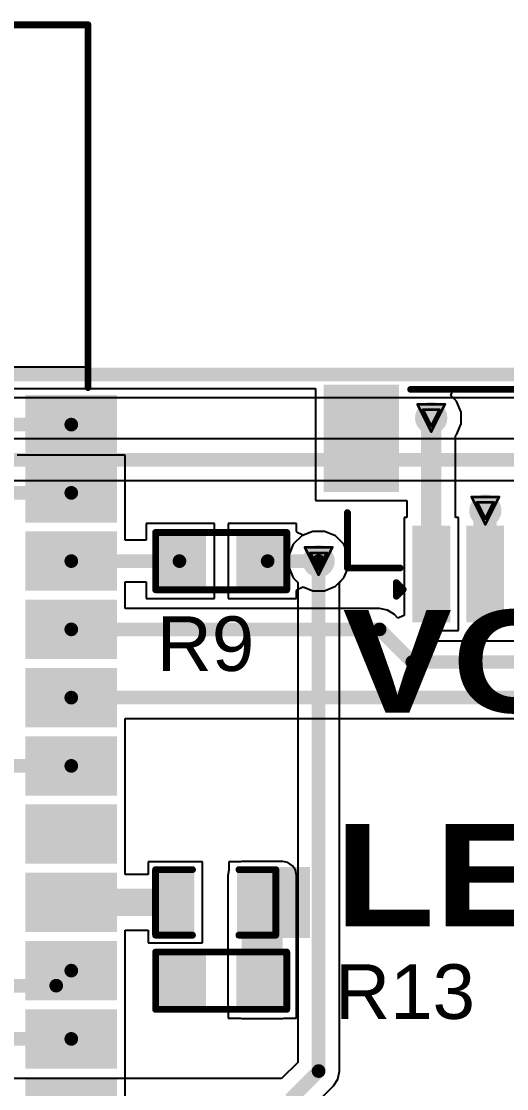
# Model space of a CAD drawing. Header units: inches. Extents: x -1 to 208, y -10 to 150.
# Drawn here: x 47.81 to 56.83, y 61.71 to 81.57 of the extents above; entities that cross this region are included whole.
import ezdxf

# ---------------------------------------------------------------- set-up
doc = ezdxf.new("R2010")
doc.units = ezdxf.units.IN
for name, color, linetype in [('Board Outline', 216, 'Continuous'), ('Bottom Layer', 5, 'Continuous'), ('Drill Drawing', 1, 'Continuous'), ('Keep-Out Layer', 6, 'Continuous'), ('Top Layer', 1, 'Continuous'), ('Top Overlay', 2, 'Continuous'), ('Top Paste', 8, 'Continuous'), ('Top Solder', 216, 'Continuous'), ('Via Holes', 16, 'Continuous')]:
    doc.layers.add(name, color=color, linetype=linetype)
doc.styles.add('Arial', font='', dxfattribs={"height": 0.2})
doc.styles.add('Arial Black_Bold', font='', dxfattribs={"height": 0.2})
doc.styles.get('Arial').set_extended_font_data('Arial')
doc.styles.get('Arial Black_Bold').set_extended_font_data('Arial Black', bold=True)

# ---------------------------------------------------------------- blocks, each defined once
blk = doc.blocks.new('ESP32_WROVER_E_N16R8_12')
at = {"layer": 'Top Layer'}
for points in [[(8, 11.88), (9.5, 11.88), (9.5, 10.98), (8, 10.98)], [(8, 10.61), (9.5, 10.61), (9.5, 9.71), (8, 9.71)], [(8, 9.34), (9.5, 9.34), (9.5, 8.44), (8, 8.44)], [(8, 8.07), (9.5, 8.07), (9.5, 7.17), (8, 7.17)], [(8, 6.8), (9.5, 6.8), (9.5, 5.9), (8, 5.9)], [(8, 5.53), (9.5, 5.53), (9.5, 4.63), (8, 4.63)], [(8, 4.26), (9.5, 4.26), (9.5, 3.36), (8, 3.36)], [(8, 2.99), (9.5, 2.99), (9.5, 2.09), (8, 2.09)], [(8, 1.72), (9.5, 1.72), (9.5, 0.82), (8, 0.82)], [(8, 0.45), (9.5, 0.45), (9.5, -0.45), (8, -0.45)], [(8, -0.82), (9.5, -0.82), (9.5, -1.72), (8, -1.72)]]:
    blk.add_hatch(color=1, dxfattribs=at).paths.add_polyline_path(points)
at = {"layer": 'Top Paste'}
for points in [[(8, 11.88), (9.5, 11.88), (9.5, 10.98), (8, 10.98)], [(8, 10.61), (9.5, 10.61), (9.5, 9.71), (8, 9.71)], [(8, 9.34), (9.5, 9.34), (9.5, 8.44), (8, 8.44)], [(8, 8.07), (9.5, 8.07), (9.5, 7.17), (8, 7.17)], [(8, 6.8), (9.5, 6.8), (9.5, 5.9), (8, 5.9)], [(8, 5.53), (9.5, 5.53), (9.5, 4.63), (8, 4.63)], [(8, 4.26), (9.5, 4.26), (9.5, 3.36), (8, 3.36)], [(8, 2.99), (9.5, 2.99), (9.5, 2.09), (8, 2.09)], [(8, 1.72), (9.5, 1.72), (9.5, 0.82), (8, 0.82)], [(8, 0.45), (9.5, 0.45), (9.5, -0.45), (8, -0.45)], [(8, -0.82), (9.5, -0.82), (9.5, -1.72), (8, -1.72)]]:
    blk.add_hatch(color=8, dxfattribs=at).paths.add_polyline_path(points)
at = {"layer": 'Top Solder'}
for points in [[(7.898, 11.982), (9.602, 11.982), (9.602, 10.878), (7.898, 10.878)], [(7.898, 10.712), (9.602, 10.712), (9.602, 9.608), (7.898, 9.608)], [(7.898, 9.442), (9.602, 9.442), (9.602, 8.338), (7.898, 8.338)], [(7.898, 8.172), (9.602, 8.172), (9.602, 7.068), (7.898, 7.068)], [(7.898, 6.902), (9.602, 6.902), (9.602, 5.798), (7.898, 5.798)], [(7.898, 5.632), (9.602, 5.632), (9.602, 4.528), (7.898, 4.528)], [(7.898, 4.362), (9.602, 4.362), (9.602, 3.258), (7.898, 3.258)], [(7.898, 3.092), (9.602, 3.092), (9.602, 1.988), (7.898, 1.988)], [(7.898, 1.822), (9.602, 1.822), (9.602, 0.718), (7.898, 0.718)], [(7.898, 0.552), (9.602, 0.552), (9.602, -0.552), (7.898, -0.552)], [(7.898, -0.718), (9.602, -0.718), (9.602, -1.822), (7.898, -1.822)]]:
    blk.add_hatch(color=216, dxfattribs=at).paths.add_polyline_path(points)
at = {"layer": 'Keep-Out Layer'}
for p, q in [((-8.97, 18.87), (9.06, 18.87)), ((9.06, 18.87), (9.06, 12.501)), ((9.06, 12.501), (-8.97, 12.501))]:
    blk.add_line(p, q, dxfattribs=at)
at = {"layer": 'Top Overlay'}
for points in [[(-8.94, 18.87, 0.127, 0.127, 0), (9.06, 18.87, 0.127, 0.127, 0)], [(9.06, 12.12, 0.127, 0.127, 0), (9.06, 18.87, 0.127, 0.127, 0)]]:
    blk.add_lwpolyline(points, format="xyseb", dxfattribs=at)
for points in [[(9.028, 18.87, 0.0635, 0.0635, 1), (9.092, 18.87, 0.0635, 0.0635, 1)], [(9.028, 18.87, 0.0635, 0.0635, 1), (9.092, 18.87, 0.0635, 0.0635, 1)], [(9.028, 12.12, 0.0635, 0.0635, 1), (9.092, 12.12, 0.0635, 0.0635, 1)]]:
    blk.add_lwpolyline(points, format="xyseb", close=True, dxfattribs=at)
blk = doc.blocks.new('R___0603_65')
at = {"layer": 'Top Layer'}
for points in [[(-0.381, 0.4445), (-0.381, -0.4445), (-1.143, -0.4445), (-1.143, 0.4445)], [(1.143, 0.4445), (1.143, -0.4445), (0.381, -0.4445), (0.381, 0.4445)]]:
    blk.add_hatch(color=1, dxfattribs=at).paths.add_polyline_path(points)
at = {"layer": 'Top Paste'}
for points in [[(-0.381, 0.4445), (-0.381, -0.4445), (-1.143, -0.4445), (-1.143, 0.4445)], [(1.143, 0.4445), (1.143, -0.4445), (0.381, -0.4445), (0.381, 0.4445)]]:
    blk.add_hatch(color=8, dxfattribs=at).paths.add_polyline_path(points)
at = {"layer": 'Top Solder'}
for points in [[(-0.2794, 0.5461), (-0.2794, -0.5461), (-1.2446, -0.5461), (-1.2446, 0.5461)], [(1.2446, 0.5461), (1.2446, -0.5461), (0.2794, -0.5461), (0.2794, 0.5461)]]:
    blk.add_hatch(color=216, dxfattribs=at).paths.add_polyline_path(points)
at = {"layer": 'Top Overlay'}
for points in [[(-1.2192, -0.5334, 0.127, 0.127, 0), (-1.2192, 0.5334, 0.127, 0.127, 0)], [(-1.2192, 0.5334, 0.127, 0.127, 0), (1.2192, 0.5334, 0.127, 0.127, 0)], [(1.2192, -0.5334, 0.127, 0.127, 0), (1.2192, 0.5334, 0.127, 0.127, 0)], [(-1.2192, -0.5334, 0.127, 0.127, 0), (1.2192, -0.5334, 0.127, 0.127, 0)]]:
    blk.add_lwpolyline(points, format="xyseb", dxfattribs=at)
for points in [[(-1.25095, 0.5334, 0.0635, 0.0635, 1), (-1.18745, 0.5334, 0.0635, 0.0635, 1)], [(-1.25095, 0.5334, 0.0635, 0.0635, 1), (-1.18745, 0.5334, 0.0635, 0.0635, 1)], [(1.18745, 0.5334, 0.0635, 0.0635, 1), (1.25095, 0.5334, 0.0635, 0.0635, 1)], [(1.18745, 0.5334, 0.0635, 0.0635, 1), (1.25095, 0.5334, 0.0635, 0.0635, 1)], [(-1.25095, -0.5334, 0.0635, 0.0635, 1), (-1.18745, -0.5334, 0.0635, 0.0635, 1)], [(-1.25095, -0.5334, 0.0635, 0.0635, 1), (-1.18745, -0.5334, 0.0635, 0.0635, 1)], [(1.18745, -0.5334, 0.0635, 0.0635, 1), (1.25095, -0.5334, 0.0635, 0.0635, 1)], [(1.18745, -0.5334, 0.0635, 0.0635, 1), (1.25095, -0.5334, 0.0635, 0.0635, 1)]]:
    blk.add_lwpolyline(points, format="xyseb", close=True, dxfattribs=at)
blk = doc.blocks.new('R___0603_69')
at = {"layer": 'Top Layer'}
for points in [[(-0.381, 0.4445), (-0.381, -0.4445), (-1.143, -0.4445), (-1.143, 0.4445)], [(1.143, 0.4445), (1.143, -0.4445), (0.381, -0.4445), (0.381, 0.4445)]]:
    blk.add_hatch(color=1, dxfattribs=at).paths.add_polyline_path(points)
at = {"layer": 'Top Paste'}
for points in [[(-0.381, 0.4445), (-0.381, -0.4445), (-1.143, -0.4445), (-1.143, 0.4445)], [(1.143, 0.4445), (1.143, -0.4445), (0.381, -0.4445), (0.381, 0.4445)]]:
    blk.add_hatch(color=8, dxfattribs=at).paths.add_polyline_path(points)
at = {"layer": 'Top Solder'}
for points in [[(-0.2794, 0.5461), (-0.2794, -0.5461), (-1.2446, -0.5461), (-1.2446, 0.5461)], [(1.2446, 0.5461), (1.2446, -0.5461), (0.2794, -0.5461), (0.2794, 0.5461)]]:
    blk.add_hatch(color=216, dxfattribs=at).paths.add_polyline_path(points)
at = {"layer": 'Top Overlay'}
for points in [[(-1.2192, -0.5334, 0.127, 0.127, 0), (-1.2192, 0.5334, 0.127, 0.127, 0)], [(-1.2192, 0.5334, 0.127, 0.127, 0), (1.2192, 0.5334, 0.127, 0.127, 0)], [(1.2192, -0.5334, 0.127, 0.127, 0), (1.2192, 0.5334, 0.127, 0.127, 0)], [(-1.2192, -0.5334, 0.127, 0.127, 0), (1.2192, -0.5334, 0.127, 0.127, 0)]]:
    blk.add_lwpolyline(points, format="xyseb", dxfattribs=at)
for points in [[(-1.25095, 0.5334, 0.0635, 0.0635, 1), (-1.18745, 0.5334, 0.0635, 0.0635, 1)], [(-1.25095, 0.5334, 0.0635, 0.0635, 1), (-1.18745, 0.5334, 0.0635, 0.0635, 1)], [(1.18745, 0.5334, 0.0635, 0.0635, 1), (1.25095, 0.5334, 0.0635, 0.0635, 1)], [(1.18745, 0.5334, 0.0635, 0.0635, 1), (1.25095, 0.5334, 0.0635, 0.0635, 1)], [(-1.25095, -0.5334, 0.0635, 0.0635, 1), (-1.18745, -0.5334, 0.0635, 0.0635, 1)], [(-1.25095, -0.5334, 0.0635, 0.0635, 1), (-1.18745, -0.5334, 0.0635, 0.0635, 1)], [(1.18745, -0.5334, 0.0635, 0.0635, 1), (1.25095, -0.5334, 0.0635, 0.0635, 1)], [(1.18745, -0.5334, 0.0635, 0.0635, 1), (1.25095, -0.5334, 0.0635, 0.0635, 1)]]:
    blk.add_lwpolyline(points, format="xyseb", close=True, dxfattribs=at)
blk = doc.blocks.new('LED_0603_81')
at = {"layer": 'Top Layer'}
for points in [[(-1, 0.5), (-0.5, 0.5), (-0.5, -0.5), (-1, -0.5)], [(0.5, 0.5), (1, 0.5), (1, -0.5), (0.5, -0.5)]]:
    blk.add_hatch(color=1, dxfattribs=at).paths.add_polyline_path(points)
at = {"layer": 'Top Overlay'}
blk.add_hatch(color=2, dxfattribs=at).paths.add_polyline_path([(1.118, -0.66), (1.753, -0.66), (1.753, 0.66), (1.118, 0.66)])
at = {"layer": 'Top Paste'}
for points in [[(-1, 0.5), (-0.5, 0.5), (-0.5, -0.5), (-1, -0.5)], [(0.5, 0.5), (1, 0.5), (1, -0.5), (0.5, -0.5)]]:
    blk.add_hatch(color=8, dxfattribs=at).paths.add_polyline_path(points)
at = {"layer": 'Top Solder'}
for points in [[(-1.102, 0.602), (-0.398, 0.602), (-0.398, -0.602), (-1.102, -0.602)], [(0.398, 0.602), (1.102, 0.602), (1.102, -0.602), (0.398, -0.602)]]:
    blk.add_hatch(color=216, dxfattribs=at).paths.add_polyline_path(points)
at = {"layer": 'Top Overlay'}
for points in [[(-1.118, -0.61, 0.127, 0.127, 0), (-1.118, 0.61, 0.127, 0.127, 0)], [(-1.118, 0.61, 0.127, 0.127, 0), (-0.432, 0.61, 0.127, 0.127, 0)], [(0.432, 0.61, 0.127, 0.127, 0), (1.118, 0.61, 0.127, 0.127, 0)], [(1.118, -0.61, 0.127, 0.127, 0), (1.118, 0.61, 0.127, 0.127, 0)], [(-1.118, -0.61, 0.127, 0.127, 0), (-0.432, -0.61, 0.127, 0.127, 0)], [(0.432, -0.61, 0.127, 0.127, 0), (1.118, -0.61, 0.127, 0.127, 0)]]:
    blk.add_lwpolyline(points, format="xyseb", dxfattribs=at)
for points in [[(-1.149, 0.61, 0.0635, 0.0635, 1), (-1.086, 0.61, 0.0635, 0.0635, 1)], [(-1.149, 0.61, 0.0635, 0.0635, 1), (-1.086, 0.61, 0.0635, 0.0635, 1)], [(-0.464, 0.61, 0.0635, 0.0635, 1), (-0.4, 0.61, 0.0635, 0.0635, 1)], [(0.4, 0.61, 0.0635, 0.0635, 1), (0.464, 0.61, 0.0635, 0.0635, 1)], [(1.086, 0.61, 0.0635, 0.0635, 1), (1.149, 0.61, 0.0635, 0.0635, 1)], [(1.086, 0.61, 0.0635, 0.0635, 1), (1.149, 0.61, 0.0635, 0.0635, 1)], [(-1.149, -0.61, 0.0635, 0.0635, 1), (-1.086, -0.61, 0.0635, 0.0635, 1)], [(-1.149, -0.61, 0.0635, 0.0635, 1), (-1.086, -0.61, 0.0635, 0.0635, 1)], [(-0.464, -0.61, 0.0635, 0.0635, 1), (-0.4, -0.61, 0.0635, 0.0635, 1)], [(0.4, -0.61, 0.0635, 0.0635, 1), (0.464, -0.61, 0.0635, 0.0635, 1)], [(1.086, -0.61, 0.0635, 0.0635, 1), (1.149, -0.61, 0.0635, 0.0635, 1)], [(1.086, -0.61, 0.0635, 0.0635, 1), (1.149, -0.61, 0.0635, 0.0635, 1)]]:
    blk.add_lwpolyline(points, format="xyseb", close=True, dxfattribs=at)
blk = doc.blocks.new('V________T______93')
at = {"layer": 'Top Layer'}
for points in [[(-4.4, 2.162), (-3.2, 2.162), (-3.2, 0.362), (-4.4, 0.362)], [(3.2, 2.162), (4.4, 2.162), (4.4, 0.362), (3.2, 0.362)], [(-2.75, -0.462), (-2.25, -0.462), (-2.25, -2.062), (-2.75, -2.062)], [(-1.75, -0.462), (-1.25, -0.462), (-1.25, -2.062), (-1.75, -2.062)], [(-0.75, -0.462), (-0.25, -0.462), (-0.25, -2.062), (-0.75, -2.062)], [(0.25, -0.462), (0.75, -0.462), (0.75, -2.062), (0.25, -2.062)], [(1.25, -0.462), (1.75, -0.462), (1.75, -2.062), (1.25, -2.062)], [(2.25, -0.462), (2.75, -0.462), (2.75, -2.062), (2.25, -2.062)]]:
    blk.add_hatch(color=1, dxfattribs=at).paths.add_polyline_path(points)
at = {"layer": 'Top Paste'}
for points in [[(-4.4, 2.162), (-3.2, 2.162), (-3.2, 0.362), (-4.4, 0.362)], [(3.2, 2.162), (4.4, 2.162), (4.4, 0.362), (3.2, 0.362)], [(-2.75, -0.462), (-2.25, -0.462), (-2.25, -2.062), (-2.75, -2.062)], [(-1.75, -0.462), (-1.25, -0.462), (-1.25, -2.062), (-1.75, -2.062)], [(-0.75, -0.462), (-0.25, -0.462), (-0.25, -2.062), (-0.75, -2.062)], [(0.25, -0.462), (0.75, -0.462), (0.75, -2.062), (0.25, -2.062)], [(1.25, -0.462), (1.75, -0.462), (1.75, -2.062), (1.25, -2.062)], [(2.25, -0.462), (2.75, -0.462), (2.75, -2.062), (2.25, -2.062)]]:
    blk.add_hatch(color=8, dxfattribs=at).paths.add_polyline_path(points)
at = {"layer": 'Top Solder'}
for points in [[(-4.502, 2.264), (-3.098, 2.264), (-3.098, 0.261), (-4.502, 0.261)], [(3.098, 2.264), (4.502, 2.264), (4.502, 0.261), (3.098, 0.261)], [(-2.852, -0.361), (-2.148, -0.361), (-2.148, -2.164), (-2.852, -2.164)], [(-1.852, -0.361), (-1.148, -0.361), (-1.148, -2.164), (-1.852, -2.164)], [(-0.852, -0.361), (-0.148, -0.361), (-0.148, -2.164), (-0.852, -2.164)], [(0.148, -0.361), (0.852, -0.361), (0.852, -2.164), (0.148, -2.164)], [(1.148, -0.361), (1.852, -0.361), (1.852, -2.164), (1.148, -2.164)], [(2.148, -0.361), (2.852, -0.361), (2.852, -2.164), (2.148, -2.164)]]:
    blk.add_hatch(color=216, dxfattribs=at).paths.add_polyline_path(points)
at = {"layer": 'Top Overlay'}
for points in [[(-2.884, 2.173, 0.127, 0.127, 0), (2.932, 2.173, 0.127, 0.127, 0)], [(-4.059, -1.15, 0.127, 0.127, 0), (-4.059, -0.12, 0.127, 0.127, 0)], [(4.059, -1.15, 0.127, 0.127, 0), (4.059, -0.12, 0.127, 0.127, 0)], [(-4.059, -1.15, 0.127, 0.127, 0), (-3.08, -1.15, 0.127, 0.127, 0)], [(3.08, -1.15, 0.127, 0.127, 0), (4.059, -1.15, 0.127, 0.127, 0)], [(-3.15, -1.676, 0.127, 0.127, 0), (-3.15, -1.422, 0.127, 0.127, 0)], [(-3.15, -1.422, 0.127, 0.127, 0), (-3.023, -1.549, 0.127, 0.127, 0)], [(-3.15, -1.676, 0.127, 0.127, 0), (-3.023, -1.549, 0.127, 0.127, 0)]]:
    blk.add_lwpolyline(points, format="xyseb", dxfattribs=at)
for points in [[(-2.916, 2.173, 0.0635, 0.0635, 1), (-2.853, 2.173, 0.0635, 0.0635, 1)], [(2.9, 2.173, 0.0635, 0.0635, 1), (2.964, 2.173, 0.0635, 0.0635, 1)], [(-4.091, -0.12, 0.0635, 0.0635, 1), (-4.027, -0.12, 0.0635, 0.0635, 1)], [(4.027, -0.12, 0.0635, 0.0635, 1), (4.091, -0.12, 0.0635, 0.0635, 1)], [(-4.091, -1.15, 0.0635, 0.0635, 1), (-4.027, -1.15, 0.0635, 0.0635, 1)], [(-4.091, -1.15, 0.0635, 0.0635, 1), (-4.027, -1.15, 0.0635, 0.0635, 1)], [(-3.112, -1.15, 0.0635, 0.0635, 1), (-3.049, -1.15, 0.0635, 0.0635, 1)], [(3.049, -1.15, 0.0635, 0.0635, 1), (3.112, -1.15, 0.0635, 0.0635, 1)], [(4.027, -1.15, 0.0635, 0.0635, 1), (4.091, -1.15, 0.0635, 0.0635, 1)], [(4.027, -1.15, 0.0635, 0.0635, 1), (4.091, -1.15, 0.0635, 0.0635, 1)], [(-3.181, -1.422, 0.0635, 0.0635, 1), (-3.118, -1.422, 0.0635, 0.0635, 1)], [(-3.181, -1.422, 0.0635, 0.0635, 1), (-3.118, -1.422, 0.0635, 0.0635, 1)], [(-3.054, -1.549, 0.0635, 0.0635, 1), (-2.991, -1.549, 0.0635, 0.0635, 1)], [(-3.054, -1.549, 0.0635, 0.0635, 1), (-2.991, -1.549, 0.0635, 0.0635, 1)], [(-3.181, -1.676, 0.0635, 0.0635, 1), (-3.118, -1.676, 0.0635, 0.0635, 1)], [(-3.181, -1.676, 0.0635, 0.0635, 1), (-3.118, -1.676, 0.0635, 0.0635, 1)]]:
    blk.add_lwpolyline(points, format="xyseb", close=True, dxfattribs=at)

msp = doc.modelspace()

# ---------------------------------------------------------------- hatches: boundary and pattern name
at = {"layer": 'Bottom Layer'}
h = msp.add_hatch(color=5, dxfattribs=at)
edge = h.paths.add_edge_path()
edge.add_arc((55.433, 74.193), 0.3, 0, 360)
h = msp.add_hatch(color=5, dxfattribs=at)
edge = h.paths.add_edge_path()
edge.add_arc((56.439, 72.47), 0.3, 0, 360)
h = msp.add_hatch(color=5, dxfattribs=at)
edge = h.paths.add_edge_path()
edge.add_arc((53.34, 71.53), 0.3, 0, 360)
at = {"layer": 'Top Layer'}
h = msp.add_hatch(color=1, dxfattribs=at)
edge = h.paths.add_edge_path()
edge.add_arc((55.433, 74.193), 0.3, 0, 360)
h = msp.add_hatch(color=1, dxfattribs=at)
edge = h.paths.add_edge_path()
edge.add_arc((56.439, 72.47), 0.3, 0, 360)
h = msp.add_hatch(color=1, dxfattribs=at)
edge = h.paths.add_edge_path()
edge.add_arc((53.34, 71.53), 0.3, 0, 360)
msp.add_hatch(color=1, dxfattribs=at).paths.add_polyline_path([(51.91, 63.278), (52.672, 63.278), (52.672, 65.68), (51.91, 65.68)])
at = {"layer": 'Via Holes'}
h = msp.add_hatch(color=7, dxfattribs=at)
edge = h.paths.add_edge_path()
edge.add_arc((55.433, 74.193), 0.15, 0, 360)
h = msp.add_hatch(color=7, dxfattribs=at)
edge = h.paths.add_edge_path()
edge.add_arc((56.439, 72.47), 0.15, 0, 360)
h = msp.add_hatch(color=7, dxfattribs=at)
edge = h.paths.add_edge_path()
edge.add_arc((53.34, 71.53), 0.15, 0, 360)

# ---------------------------------------------------------------- linework, layer by layer
at = {"layer": 'Board Outline'}
msp.add_lwpolyline([(1.2, 75, 0.254, 0.254, 0), (78.8, 75, 0.254, 0.254, 0)], format="xyseb", dxfattribs=at)
at = {"layer": 'Bottom Layer'}
for p, q in [((4.971, 74.574), (62.549, 74.574)), ((59.939, 73.804), (27.258, 73.804)), ((30.625, 73.027), (59.028, 73.027)), ((53.026, 72), (52.87, 71.844)), ((53.23, 72.084), (53.026, 72)), ((53.45, 72.084), (53.23, 72.084)), ((53.654, 72), (53.45, 72.084)), ((53.81, 71.844), (53.654, 72)), ((52.87, 71.844), (52.786, 71.64)), ((53.894, 71.64), (53.81, 71.844)), ((52.786, 71.64), (52.786, 71.42)), ((53.894, 71.42), (53.894, 71.64)), ((52.786, 71.42), (52.87, 71.216)), ((53.81, 71.216), (53.894, 71.42)), ((52.87, 71.216), (52.952, 71.135)), ((52.952, 71.135), (52.952, 62.202)), ((53.728, 71.135), (53.81, 71.216)), ((53.728, 62.041), (53.728, 71.135)), ((52.952, 62.202), (52.65, 61.9)), ((53.699, 61.892), (53.728, 62.041)), ((52.65, 61.9), (28.115, 61.9)), ((53.085, 61.237), (53.615, 61.766)), ((53.615, 61.766), (53.699, 61.892))]:
    msp.add_line(p, q, dxfattribs=at)
for points in [[(30.464, 73.415, 0.254, 0.254, 0), (59.939, 73.415, 0.254, 0.254, 0)], [(53.34, 62.041, 0.254, 0.254, 0), (53.34, 71.53, 0.254, 0.254, 0)], [(52.811, 61.511, 0.254, 0.254, 0), (53.34, 62.041, 0.254, 0.254, 0)]]:
    msp.add_lwpolyline(points, format="xyseb", dxfattribs=at)
for points in [[(53.276, 71.53, 0.127, 0.127, 1), (53.404, 71.53, 0.127, 0.127, 1)], [(53.276, 62.041, 0.127, 0.127, 1), (53.404, 62.041, 0.127, 0.127, 1)], [(53.276, 62.041, 0.127, 0.127, 1), (53.404, 62.041, 0.127, 0.127, 1)]]:
    msp.add_lwpolyline(points, format="xyseb", close=True, dxfattribs=at)
at = {"layer": 'Drill Drawing'}
for points in [[(55.179, 74.447, 0.0508, 0.0508, 0), (55.687, 74.447, 0.0508, 0.0508, 0)], [(55.179, 74.447, 0.0508, 0.0508, 0), (55.433, 73.939, 0.0508, 0.0508, 0)], [(55.281, 74.346, 0.0508, 0.0508, 0), (55.586, 74.346, 0.0508, 0.0508, 0)], [(55.281, 74.346, 0.0508, 0.0508, 0), (55.433, 74.041, 0.0508, 0.0508, 0)], [(55.433, 73.939, 0.0508, 0.0508, 0), (55.687, 74.447, 0.0508, 0.0508, 0)], [(55.433, 74.041, 0.0508, 0.0508, 0), (55.586, 74.346, 0.0508, 0.0508, 0)], [(56.185, 72.724, 0.0508, 0.0508, 0), (56.693, 72.724, 0.0508, 0.0508, 0)], [(56.185, 72.724, 0.0508, 0.0508, 0), (56.439, 72.216, 0.0508, 0.0508, 0)], [(56.439, 72.216, 0.0508, 0.0508, 0), (56.693, 72.724, 0.0508, 0.0508, 0)], [(56.286, 72.623, 0.0508, 0.0508, 0), (56.591, 72.623, 0.0508, 0.0508, 0)], [(56.286, 72.623, 0.0508, 0.0508, 0), (56.439, 72.318, 0.0508, 0.0508, 0)], [(56.439, 72.318, 0.0508, 0.0508, 0), (56.591, 72.623, 0.0508, 0.0508, 0)], [(53.086, 71.784, 0.0508, 0.0508, 0), (53.594, 71.784, 0.0508, 0.0508, 0)], [(53.086, 71.784, 0.0508, 0.0508, 0), (53.34, 71.276, 0.0508, 0.0508, 0)], [(53.188, 71.683, 0.0508, 0.0508, 0), (53.492, 71.683, 0.0508, 0.0508, 0)], [(53.188, 71.683, 0.0508, 0.0508, 0), (53.34, 71.378, 0.0508, 0.0508, 0)], [(53.34, 71.276, 0.0508, 0.0508, 0), (53.594, 71.784, 0.0508, 0.0508, 0)], [(53.34, 71.378, 0.0508, 0.0508, 0), (53.492, 71.683, 0.0508, 0.0508, 0)]]:
    msp.add_lwpolyline(points, format="xyseb", dxfattribs=at)
for points in [[(55.167, 74.447, 0.0254, 0.0254, 1), (55.192, 74.447, 0.0254, 0.0254, 1)], [(55.167, 74.447, 0.0254, 0.0254, 1), (55.192, 74.447, 0.0254, 0.0254, 1)], [(55.268, 74.346, 0.0254, 0.0254, 1), (55.294, 74.346, 0.0254, 0.0254, 1)], [(55.268, 74.346, 0.0254, 0.0254, 1), (55.294, 74.346, 0.0254, 0.0254, 1)], [(55.573, 74.346, 0.0254, 0.0254, 1), (55.598, 74.346, 0.0254, 0.0254, 1)], [(55.573, 74.346, 0.0254, 0.0254, 1), (55.598, 74.346, 0.0254, 0.0254, 1)], [(55.675, 74.447, 0.0254, 0.0254, 1), (55.7, 74.447, 0.0254, 0.0254, 1)], [(55.675, 74.447, 0.0254, 0.0254, 1), (55.7, 74.447, 0.0254, 0.0254, 1)], [(55.421, 74.041, 0.0254, 0.0254, 1), (55.446, 74.041, 0.0254, 0.0254, 1)], [(55.421, 74.041, 0.0254, 0.0254, 1), (55.446, 74.041, 0.0254, 0.0254, 1)], [(55.421, 73.939, 0.0254, 0.0254, 1), (55.446, 73.939, 0.0254, 0.0254, 1)], [(55.421, 73.939, 0.0254, 0.0254, 1), (55.446, 73.939, 0.0254, 0.0254, 1)], [(56.172, 72.724, 0.0254, 0.0254, 1), (56.197, 72.724, 0.0254, 0.0254, 1)], [(56.172, 72.724, 0.0254, 0.0254, 1), (56.197, 72.724, 0.0254, 0.0254, 1)], [(56.68, 72.724, 0.0254, 0.0254, 1), (56.705, 72.724, 0.0254, 0.0254, 1)], [(56.68, 72.724, 0.0254, 0.0254, 1), (56.705, 72.724, 0.0254, 0.0254, 1)], [(56.274, 72.623, 0.0254, 0.0254, 1), (56.299, 72.623, 0.0254, 0.0254, 1)], [(56.274, 72.623, 0.0254, 0.0254, 1), (56.299, 72.623, 0.0254, 0.0254, 1)], [(56.578, 72.623, 0.0254, 0.0254, 1), (56.604, 72.623, 0.0254, 0.0254, 1)], [(56.578, 72.623, 0.0254, 0.0254, 1), (56.604, 72.623, 0.0254, 0.0254, 1)], [(56.426, 72.318, 0.0254, 0.0254, 1), (56.452, 72.318, 0.0254, 0.0254, 1)], [(56.426, 72.318, 0.0254, 0.0254, 1), (56.452, 72.318, 0.0254, 0.0254, 1)], [(56.426, 72.216, 0.0254, 0.0254, 1), (56.452, 72.216, 0.0254, 0.0254, 1)], [(56.426, 72.216, 0.0254, 0.0254, 1), (56.452, 72.216, 0.0254, 0.0254, 1)], [(53.073, 71.784, 0.0254, 0.0254, 1), (53.099, 71.784, 0.0254, 0.0254, 1)], [(53.073, 71.784, 0.0254, 0.0254, 1), (53.099, 71.784, 0.0254, 0.0254, 1)], [(53.175, 71.683, 0.0254, 0.0254, 1), (53.2, 71.683, 0.0254, 0.0254, 1)], [(53.175, 71.683, 0.0254, 0.0254, 1), (53.2, 71.683, 0.0254, 0.0254, 1)], [(53.48, 71.683, 0.0254, 0.0254, 1), (53.505, 71.683, 0.0254, 0.0254, 1)], [(53.48, 71.683, 0.0254, 0.0254, 1), (53.505, 71.683, 0.0254, 0.0254, 1)], [(53.581, 71.784, 0.0254, 0.0254, 1), (53.607, 71.784, 0.0254, 0.0254, 1)], [(53.581, 71.784, 0.0254, 0.0254, 1), (53.607, 71.784, 0.0254, 0.0254, 1)], [(53.327, 71.378, 0.0254, 0.0254, 1), (53.353, 71.378, 0.0254, 0.0254, 1)], [(53.327, 71.378, 0.0254, 0.0254, 1), (53.353, 71.378, 0.0254, 0.0254, 1)], [(53.327, 71.276, 0.0254, 0.0254, 1), (53.353, 71.276, 0.0254, 0.0254, 1)], [(53.327, 71.276, 0.0254, 0.0254, 1), (53.353, 71.276, 0.0254, 0.0254, 1)]]:
    msp.add_lwpolyline(points, format="xyseb", close=True, dxfattribs=at)
at = {"layer": 'Top Layer'}
for p, q in [((30.578, 74.741), (53.281, 74.741)), ((53.281, 74.741), (53.281, 72.661)), ((55.796, 74.614), (55.849, 74.741)), ((55.849, 74.741), (60.881, 74.741)), ((55.903, 74.507), (55.796, 74.614)), ((55.987, 74.304), (55.903, 74.507)), ((55.987, 74.083), (55.987, 74.304)), ((55.903, 73.88), (55.987, 74.083)), ((55.887, 73.863), (55.903, 73.88)), ((55.887, 72.344), (55.887, 73.863)), ((49.747, 73.504), (47.739, 73.504)), ((49.747, 71.919), (49.747, 73.504)), ((53.281, 72.661), (54.98, 72.661)), ((54.98, 72.661), (54.98, 72.344)), ((54.98, 72.344), (54.931, 72.344)), ((54.931, 72.344), (54.931, 70.519)), ((55.939, 72.344), (55.887, 72.344)), ((55.939, 70.236), (55.939, 72.344)), ((51.402, 72.229), (50.132, 72.229)), ((50.132, 72.229), (50.132, 71.919)), ((51.402, 70.832), (51.402, 72.229)), ((52.926, 72.229), (51.656, 72.229)), ((51.656, 72.229), (51.656, 70.832)), ((52.926, 72.079), (52.926, 72.229)), ((50.132, 71.919), (49.747, 71.919)), ((52.964, 72.049), (52.926, 72.079)), ((53.053, 72.011), (52.964, 72.049)), ((53.23, 72.084), (53.053, 72.011)), ((53.45, 72.084), (53.23, 72.084)), ((53.654, 72), (53.45, 72.084)), ((53.81, 71.844), (53.654, 72)), ((53.894, 71.64), (53.81, 71.844)), ((53.894, 71.42), (53.894, 71.64)), ((53.81, 71.216), (53.894, 71.42)), ((49.747, 70.649), (49.747, 71.142)), ((49.747, 71.142), (50.132, 71.142)), ((50.132, 71.142), (50.132, 70.832)), ((53.654, 71.061), (53.81, 71.216)), ((52.926, 70.982), (52.964, 71.012)), ((52.926, 70.832), (52.926, 70.982)), ((52.964, 71.012), (53.053, 71.05)), ((53.053, 71.05), (53.23, 70.976)), ((53.23, 70.976), (53.45, 70.976)), ((53.45, 70.976), (53.654, 71.061)), ((50.132, 70.832), (51.402, 70.832)), ((51.656, 70.832), (52.926, 70.832)), ((54.474, 70.649), (49.747, 70.649)), ((54.623, 70.619), (54.474, 70.649)), ((54.749, 70.535), (54.623, 70.619)), ((54.814, 70.47), (54.749, 70.535)), ((54.931, 70.519), (54.814, 70.47)), ((55.191, 70.118), (55.243, 70.236)), ((55.254, 70.041), (55.191, 70.118)), ((55.243, 70.236), (55.939, 70.236)), ((56.981, 70.041), (55.254, 70.041)), ((49.747, 67.016), (49.747, 68.602)), ((49.747, 68.602), (58.16, 68.602)), ((49.747, 65.698), (49.747, 67.016)), ((51.91, 65.939), (51.885, 65.934)), ((52.672, 65.939), (51.91, 65.939)), ((52.771, 65.919), (52.672, 65.939)), ((51.181, 65.934), (50.173, 65.934)), ((50.173, 65.934), (50.173, 65.698)), ((51.181, 64.426), (51.181, 65.934)), ((51.67, 65.779), (51.651, 65.68)), ((51.673, 65.783), (51.67, 65.779)), ((51.885, 65.934), (51.673, 65.934)), ((51.673, 65.934), (51.673, 65.783)), ((52.855, 65.863), (52.771, 65.919)), ((52.911, 65.779), (52.855, 65.863)), ((52.931, 65.68), (52.911, 65.779)), ((50.173, 65.698), (49.747, 65.698)), ((51.651, 65.68), (51.651, 63.278)), ((52.931, 63.278), (52.931, 65.68)), ((49.747, 63.206), (49.747, 64.662)), ((49.747, 64.662), (50.173, 64.662)), ((50.173, 64.662), (50.173, 64.426)), ((50.173, 64.426), (51.181, 64.426)), ((49.747, 61.936), (49.747, 63.206)), ((51.651, 63.278), (51.656, 63.253)), ((51.656, 63.253), (51.656, 63.024)), ((52.926, 63.253), (52.931, 63.278)), ((52.926, 63.024), (52.926, 63.253)), ((51.656, 63.024), (51.885, 63.024)), ((51.885, 63.024), (51.91, 63.019)), ((51.91, 63.019), (52.672, 63.019)), ((52.672, 63.019), (52.697, 63.024)), ((52.697, 63.024), (52.926, 63.024)), ((49.747, 60.666), (49.747, 61.936))]:
    msp.add_line(p, q, dxfattribs=at)
for points in [[(55.433, 71.292, 0.381, 0.381, 0), (55.433, 74.193, 0.381, 0.381, 0)], [(31.243, 74.07, 0.254, 0.254, 0), (48.743, 74.07, 0.254, 0.254, 0)], [(35.234, 72.8, 0.254, 0.254, 0), (48.743, 72.8, 0.254, 0.254, 0)], [(56.435, 71.29, 0.432, 0.432, 0), (56.435, 72.47, 0.432, 0.432, 0)], [(48.743, 71.53, 0.254, 0.254, 0), (50.753, 71.53, 0.254, 0.254, 0)], [(52.392, 71.53, 0.254, 0.254, 0), (53.34, 71.53, 0.254, 0.254, 0)], [(48.743, 70.26, 0.254, 0.254, 0), (54.474, 70.26, 0.254, 0.254, 0)], [(54.474, 70.26, 0.254, 0.254, 0), (55.082, 69.653, 0.254, 0.254, 0)], [(55.082, 69.653, 0.254, 0.254, 0), (57.142, 69.653, 0.254, 0.254, 0)], [(48.743, 68.99, 0.254, 0.254, 0), (58.16, 68.99, 0.254, 0.254, 0)], [(44.44, 67.72, 0.254, 0.254, 0), (48.743, 67.72, 0.254, 0.254, 0)], [(48.743, 65.18, 0.508, 0.508, 0), (50.602, 65.18, 0.508, 0.508, 0)], [(52.177, 63.836, 0.432, 0.432, 0), (52.177, 65.18, 0.432, 0.432, 0)], [(48.463, 63.63, 0.254, 0.254, 0), (48.743, 63.91, 0.254, 0.254, 0)], [(52.177, 63.836, 0.432, 0.432, 0), (52.291, 63.722, 0.432, 0.432, 0)], [(36.532, 63.63, 0.254, 0.254, 0), (48.463, 63.63, 0.254, 0.254, 0)], [(37.146, 62.64, 0.254, 0.254, 0), (48.743, 62.64, 0.254, 0.254, 0)]]:
    msp.add_lwpolyline(points, format="xyseb", dxfattribs=at)
for points in [[(55.338, 74.193, 0.191, 0.191, 1), (55.529, 74.193, 0.191, 0.191, 1)], [(48.679, 74.07, 0.127, 0.127, 1), (48.806, 74.07, 0.127, 0.127, 1)], [(48.679, 72.8, 0.127, 0.127, 1), (48.806, 72.8, 0.127, 0.127, 1)], [(56.327, 72.47, 0.216, 0.216, 1), (56.543, 72.47, 0.216, 0.216, 1)], [(48.679, 71.53, 0.127, 0.127, 1), (48.806, 71.53, 0.127, 0.127, 1)], [(50.69, 71.53, 0.127, 0.127, 1), (50.817, 71.53, 0.127, 0.127, 1)], [(52.329, 71.53, 0.127, 0.127, 1), (52.456, 71.53, 0.127, 0.127, 1)], [(53.276, 71.53, 0.127, 0.127, 1), (53.404, 71.53, 0.127, 0.127, 1)], [(56.327, 71.29, 0.216, 0.216, 1), (56.543, 71.29, 0.216, 0.216, 1)], [(55.338, 71.292, 0.191, 0.191, 1), (55.529, 71.292, 0.191, 0.191, 1)], [(48.679, 70.26, 0.127, 0.127, 1), (48.806, 70.26, 0.127, 0.127, 1)], [(54.411, 70.26, 0.127, 0.127, 1), (54.538, 70.26, 0.127, 0.127, 1)], [(54.411, 70.26, 0.127, 0.127, 1), (54.538, 70.26, 0.127, 0.127, 1)], [(55.018, 69.653, 0.127, 0.127, 1), (55.145, 69.653, 0.127, 0.127, 1)], [(55.018, 69.653, 0.127, 0.127, 1), (55.145, 69.653, 0.127, 0.127, 1)], [(48.679, 68.99, 0.127, 0.127, 1), (48.806, 68.99, 0.127, 0.127, 1)], [(48.679, 67.72, 0.127, 0.127, 1), (48.806, 67.72, 0.127, 0.127, 1)], [(48.616, 65.18, 0.254, 0.254, 1), (48.87, 65.18, 0.254, 0.254, 1)], [(50.475, 65.18, 0.254, 0.254, 1), (50.729, 65.18, 0.254, 0.254, 1)], [(52.069, 65.18, 0.216, 0.216, 1), (52.285, 65.18, 0.216, 0.216, 1)], [(48.679, 63.91, 0.127, 0.127, 1), (48.806, 63.91, 0.127, 0.127, 1)], [(52.069, 63.836, 0.216, 0.216, 1), (52.285, 63.836, 0.216, 0.216, 1)], [(52.069, 63.836, 0.216, 0.216, 1), (52.285, 63.836, 0.216, 0.216, 1)], [(48.399, 63.63, 0.127, 0.127, 1), (48.526, 63.63, 0.127, 0.127, 1)], [(48.399, 63.63, 0.127, 0.127, 1), (48.526, 63.63, 0.127, 0.127, 1)], [(52.183, 63.722, 0.216, 0.216, 1), (52.399, 63.722, 0.216, 0.216, 1)], [(48.679, 62.64, 0.127, 0.127, 1), (48.806, 62.64, 0.127, 0.127, 1)]]:
    msp.add_lwpolyline(points, format="xyseb", close=True, dxfattribs=at)

# ---------------------------------------------------------------- block references
for name, p in [('ESP32_WROVER_E_N16R8_12', (39.993, 62.64)), ('V________T______93', (57.935, 72.552)), ('R___0603_69', (51.529, 71.53)), ('LED_0603_81', (51.427, 65.18)), ('R___0603_65', (51.529, 63.722))]:
    msp.add_blockref(name, p)

# ---------------------------------------------------------------- texts
at = {"layer": 'Top Overlay'}
for s, height, style, p in [('R9', 1.016, 'Arial', (50.33, 69.486)), ('LED3', 1.905, 'Arial Black_Bold', (53.64, 64.734)), ('R13', 1.016, 'Arial', (53.644, 63.012))]:
    msp.add_text(s, height=height, dxfattribs=dict(at, style=style)).set_placement(p)
at = {"layer": 'Top Overlay', "style": 'Arial Black_Bold'}
msp.add_text('VOLTLINK', height=1.905, rotation=360, dxfattribs=at).set_placement((53.787, 68.713))

doc.saveas('drawing.dxf')
